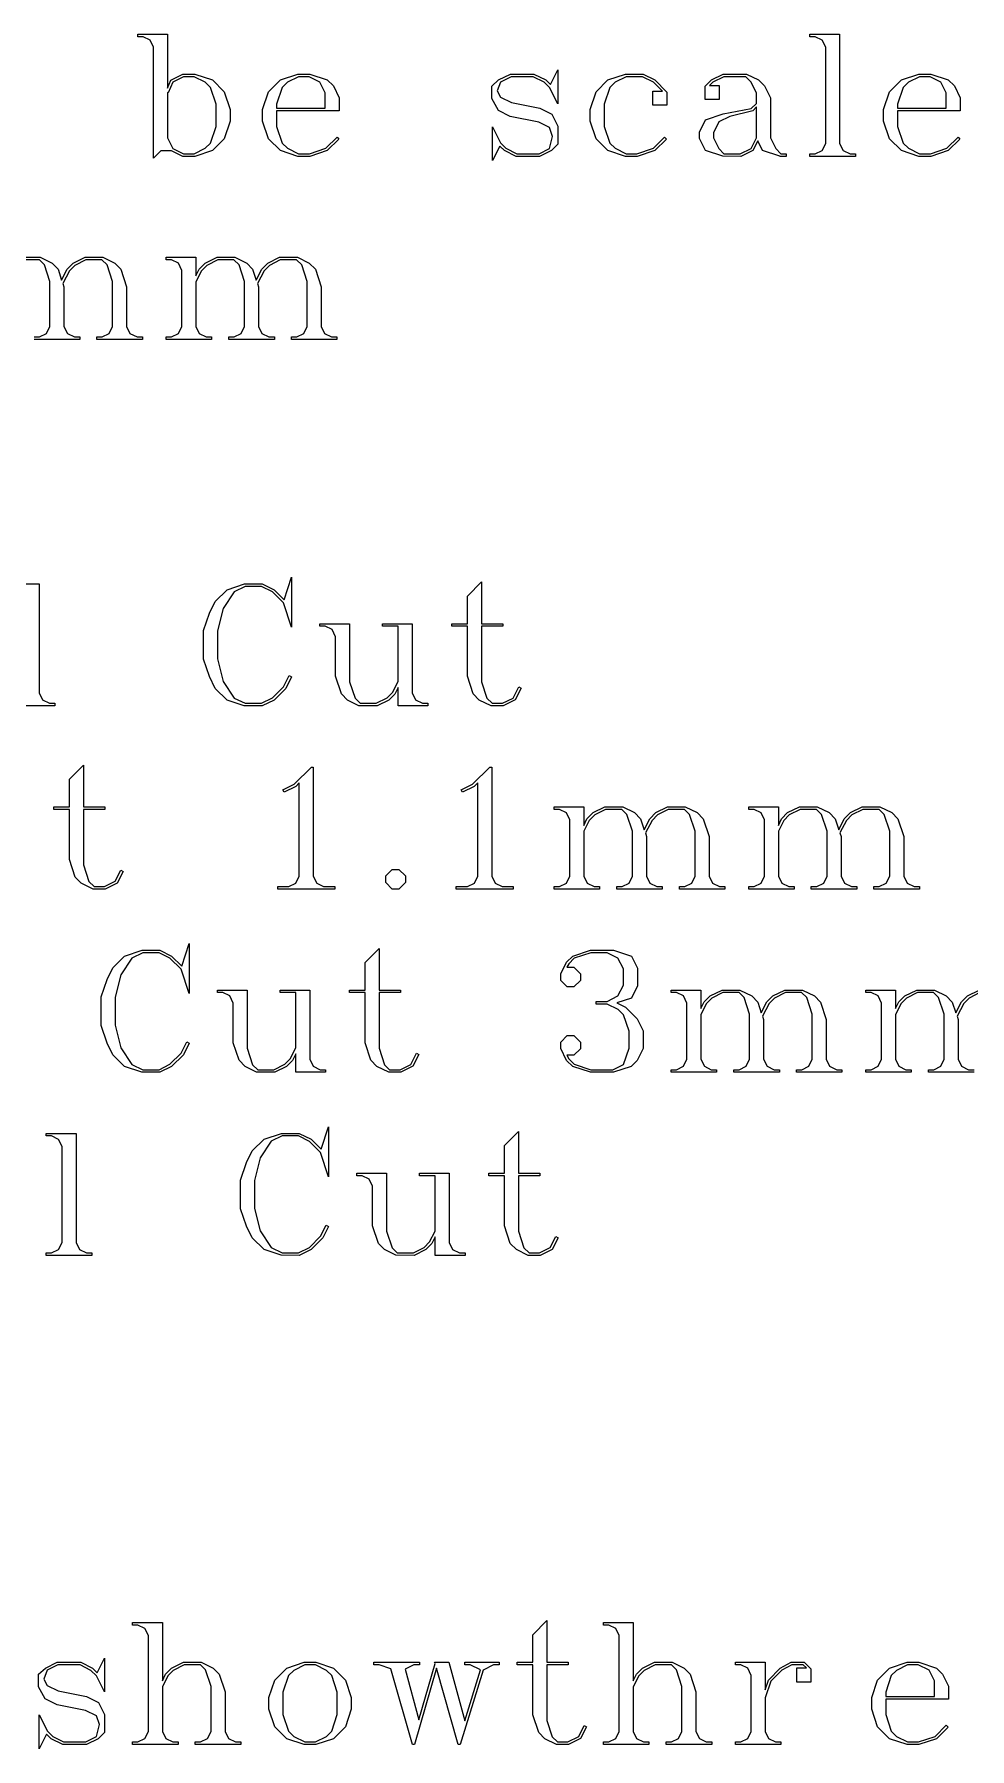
# Model space of a CAD drawing. Header units: millimetres. Extents: x 28 to 1015, y -391 to 146.
# Drawn here: x 519.3 to 634.2, y -387 to -176.4 of the extents above; entities that cross this region are included whole.
import ezdxf

# ---------------------------------------------------------------- set-up
doc = ezdxf.new("R2010")
doc.units = ezdxf.units.MM
for name, color, linetype in [('External Cut', 1, 'Continuous'), ('Internal Cut', 5, 'Continuous'), ('Kerf Pocket Cut 3mm', 6, 'Continuous'), ('Pocket Cut 1.1mm', 3, 'Continuous')]:
    doc.layers.add(name, color=color, linetype=linetype)

msp = doc.modelspace()

# ---------------------------------------------------------------- linework, layer by layer
at = {"flags": 128}
for points in [[(543.379389, -187.049701), (542.657672, -189.205098), (541.204486, -190.658283), (539.04909, -191.38), (537.586151, -191.38), (536.191482, -190.677789), (534.894343, -190.677789), (533.967815, -191.594564), (533.967815, -177.97948), (533.54844, -177.121222), (532.690182, -176.701847), (532.036736, -176.701847), (532.036736, -176.38), (535.68433, -176.38), (535.68433, -182.992484), (536.104163, -182.007438), (537.578836, -181.275969), (539.043604, -181.275969), (541.201743, -181.987932), (542.656758, -183.450871), (543.379389, -185.606268), (543.379389, -187.049701)], [(620.154421, -191.38), (614.575748, -191.38), (614.575748, -191.058153), (615.229194, -191.058153), (616.087451, -190.638778), (616.506827, -189.78052), (616.506827, -177.97948), (616.087451, -177.121222), (615.229194, -176.701847), (614.575748, -176.701847), (614.575748, -176.38), (618.223342, -176.38), (618.223342, -189.78052), (618.642718, -190.638778), (619.500975, -191.058153), (620.154421, -191.058153), (620.154421, -191.38)], [(583.600455, -189.878049), (582.839727, -190.658283), (581.386541, -191.38), (578.509428, -191.38), (577.056242, -190.658283), (576.490572, -190.102367), (575.593303, -191.887152), (575.593303, -187.742159), (576.588101, -189.722003), (577.2513, -190.385202), (578.587451, -191.058153), (581.308518, -191.058153), (582.605657, -190.404707), (582.986021, -188.922263), (582.605657, -187.849441), (581.289012, -187.186242), (577.787711, -186.484031), (576.334525, -185.742809), (575.51528, -184.270117), (575.51528, -182.748661), (576.354031, -181.987932), (577.807217, -181.275969), (580.68433, -181.275969), (582.147269, -181.987932), (582.703186, -182.553602), (583.600455, -180.749311), (583.600455, -184.904057), (582.605657, -182.933966), (581.942458, -182.270767), (580.606307, -181.588062), (577.894993, -181.588062), (576.568596, -182.251261), (576.168726, -183.333836), (576.568596, -184.11407), (577.914499, -184.767516), (581.406047, -185.469727), (582.868986, -186.210949), (583.600455, -187.683641), (583.600455, -189.878049)], [(541.662874, -187.703147), (541.662874, -184.952822), (540.979102, -182.91446), (540.32459, -182.270767), (538.9764, -181.588062), (537.657622, -181.588062), (536.338843, -182.251261), (535.762506, -183.587412), (535.68433, -183.548401), (535.68433, -189.078309), (536.338843, -190.404707), (537.657622, -191.058153), (538.9764, -191.058153), (540.32459, -190.385202), (540.979102, -189.741508), (541.662874, -187.703147)], [(556.789662, -185.791573), (549.094603, -185.791573), (549.094603, -187.703147), (549.777308, -189.741508), (550.430754, -190.385202), (551.776658, -191.058153), (553.112809, -191.058153), (555.15117, -190.385202), (556.506827, -189.000286), (556.75065, -189.244109), (555.307217, -190.658283), (553.151821, -191.38), (551.708388, -191.38), (549.552991, -190.658283), (548.099805, -189.205098), (547.378088, -187.049701), (547.378088, -185.606268), (548.099805, -183.450871), (549.552991, -181.987932), (551.708388, -181.275969), (553.151821, -181.275969), (555.307217, -181.987932), (556.067945, -182.729155), (556.789662, -184.192094), (556.789662, -185.791573)], [(555.073147, -185.469727), (555.073147, -183.567906), (554.409948, -182.251261), (553.093303, -181.588062), (551.776658, -181.588062), (550.430754, -182.270767), (549.777308, -182.91446), (549.094603, -184.952822), (549.094603, -185.469727), (555.073147, -185.469727)], [(597.010728, -185.089363), (595.294213, -185.089363), (595.294213, -183.372848), (596.464564, -183.372848), (595.352731, -182.270767), (594.006827, -181.588062), (591.997724, -181.588062), (590.651821, -182.270767), (589.998375, -182.91446), (589.31567, -184.952822), (589.31567, -187.703147), (589.998375, -189.741508), (590.651821, -190.385202), (591.997724, -191.058153), (593.333875, -191.058153), (595.372237, -190.385202), (596.727893, -189.000286), (596.971717, -189.244109), (595.528283, -190.658283), (593.372887, -191.38), (591.929454, -191.38), (589.774057, -190.658283), (588.320871, -189.205098), (587.599155, -187.049701), (587.599155, -185.606268), (588.320871, -183.450871), (589.774057, -181.987932), (591.929454, -181.275969), (594.094603, -181.275969), (595.547789, -181.987932), (597.010728, -183.470377), (597.010728, -185.089363)], [(611.659623, -191.38), (610.898895, -191.38), (610.879389, -191.360494), (608.743498, -190.658283), (608.158322, -189.478179), (607.5829, -190.638778), (606.100455, -191.38), (603.886541, -191.360494), (601.75065, -190.658283), (601.009428, -189.166086), (601.009428, -188.385852), (601.75065, -186.883901), (603.925553, -186.162185), (607.378088, -185.489233), (608.002276, -184.865046), (608.002276, -183.567906), (607.319571, -182.231756), (606.705137, -181.588062), (604.003576, -181.588062), (602.667425, -182.270767), (602.248049, -182.670637), (603.428153, -182.670637), (603.428153, -184.387152), (601.711638, -184.387152), (601.711638, -182.768166), (602.472367, -181.987932), (603.925553, -181.275969), (606.802666, -181.275969), (608.255852, -181.987932), (608.997074, -182.729155), (609.718791, -184.192094), (609.718791, -189.078309), (610.401495, -190.424213), (611.01593, -191.058153), (611.659623, -191.058153), (611.659623, -191.38)], [(633.038036, -185.791573), (625.342978, -185.791573), (625.342978, -187.703147), (626.025683, -189.741508), (626.679129, -190.385202), (628.025033, -191.058153), (629.361183, -191.058153), (631.399545, -190.385202), (632.755202, -189.000286), (632.999025, -189.244109), (631.555592, -190.658283), (629.400195, -191.38), (627.956762, -191.38), (625.801365, -190.658283), (624.348179, -189.205098), (623.626463, -187.049701), (623.626463, -185.606268), (624.348179, -183.450871), (625.801365, -181.987932), (627.956762, -181.275969), (629.400195, -181.275969), (631.555592, -181.987932), (632.31632, -182.729155), (633.038036, -184.192094), (633.038036, -185.791573)], [(631.321521, -185.469727), (631.321521, -183.567906), (630.658322, -182.251261), (629.341678, -181.588062), (628.025033, -181.588062), (626.679129, -182.270767), (626.025683, -182.91446), (625.342978, -184.952822), (625.342978, -185.469727), (631.321521, -185.469727)], [(608.002276, -189.078309), (608.002276, -185.303927), (607.543888, -185.772068), (604.725293, -186.484031), (603.389142, -187.14723), (602.725943, -188.463875), (602.725943, -189.078309), (603.408648, -190.424213), (604.023082, -191.058153), (606.022432, -191.058153), (607.339077, -190.404707), (608.002276, -189.078309)], [(517.88204, -203.775969), (520.058314, -203.775969), (521.522168, -204.487932), (522.254094, -205.248661), (522.693281, -206.584811), (523.376443, -205.229155), (524.118122, -204.487932), (525.572222, -203.775969), (527.748496, -203.775969), (529.21235, -204.487932), (529.954029, -205.248661), (530.66645, -207.404057), (530.66645, -212.28052), (531.085826, -213.138778), (531.953836, -213.558153), (532.607282, -213.558153), (532.607282, -213.88)], [(519.323797, -213.558153), (519.986996, -213.558153), (520.845254, -213.138778), (521.264629, -212.28052), (521.264629, -206.750611), (520.580858, -204.71225), (519.965357, -204.088062), (517.962807, -204.088062)], [(532.607282, -213.88), (527.018856, -213.88), (527.018856, -213.558153), (527.672302, -213.558153), (528.530559, -213.138778), (528.949935, -212.28052), (528.949935, -206.750611), (528.276983, -204.71225), (527.652796, -204.088062), (525.653446, -204.088062), (524.317295, -204.770767), (523.663849, -205.433966), (522.844603, -206.984681), (522.981144, -207.404057), (522.981144, -212.28052), (523.40052, -213.138778), (524.258778, -213.558153), (524.921977, -213.558153), (524.921977, -213.88), (519.323797, -213.88)], [(556.501951, -213.88), (550.913524, -213.88), (550.913524, -213.558153), (551.56697, -213.558153), (552.425228, -213.138778), (552.844603, -212.28052), (552.844603, -206.750611), (552.171651, -204.71225), (551.547464, -204.088062), (549.548114, -204.088062), (548.211964, -204.770767), (547.558518, -205.433966), (546.739272, -206.984681), (546.875813, -207.404057), (546.875813, -212.28052), (547.295189, -213.138778), (548.153446, -213.558153), (548.816645, -213.558153), (548.816645, -213.88), (543.218466, -213.88), (543.218466, -213.558153), (543.881664, -213.558153), (544.739922, -213.138778), (545.159298, -212.28052), (545.159298, -206.750611), (544.475526, -204.71225), (543.860025, -204.088062), (541.857475, -204.088062), (540.519039, -204.770767), (539.854773, -205.433966), (539.180754, -206.770117), (539.180754, -212.28052), (539.60013, -213.138778), (540.458388, -213.558153), (541.111834, -213.558153), (541.111834, -213.88), (535.53316, -213.88), (535.53316, -213.558153), (536.186606, -213.558153), (537.044863, -213.138778), (537.464239, -212.28052), (537.464239, -205.375449), (537.044863, -204.507438), (536.186606, -204.088062), (535.53316, -204.088062), (535.53316, -203.775969), (539.180754, -203.775969), (539.180754, -206.048401), (539.571176, -205.229155), (540.312856, -204.487932), (541.776709, -203.775969), (543.952983, -203.775969), (545.416836, -204.487932), (546.148763, -205.248661), (546.587949, -206.584811), (547.271111, -205.229155), (548.012791, -204.487932), (549.466891, -203.775969), (551.643165, -203.775969), (553.107018, -204.487932), (553.848698, -205.248661), (554.561118, -207.404057), (554.561118, -212.28052), (554.980494, -213.138778), (555.848505, -213.558153), (556.501951, -213.558153), (556.501951, -213.88)], [(544.70091, -386.456437), (539.102731, -386.456437), (539.102731, -386.13459), (539.76593, -386.13459), (540.624187, -385.715215), (541.043563, -384.856957), (541.043563, -379.327048), (540.359792, -377.288687), (539.74429, -376.664499), (537.74174, -376.664499), (536.403304, -377.347204), (535.739038, -378.010403), (535.06502, -379.346554), (535.06502, -384.856957), (535.484395, -385.715215), (536.342653, -386.13459), (536.996099, -386.13459), (536.996099, -386.456437), (531.417425, -386.456437), (531.417425, -386.13459), (532.070871, -386.13459), (532.929129, -385.715215), (533.348505, -384.856957), (533.348505, -373.055917), (532.929129, -372.197659), (532.070871, -371.778283), (531.417425, -371.778283), (531.417425, -371.456437), (535.06502, -371.456437), (535.06502, -378.624837), (535.455594, -377.805592), (536.19773, -377.064369), (537.66265, -376.352406), (539.840296, -376.352406), (541.305063, -377.064369), (542.037447, -377.825098), (542.760078, -379.980494), (542.760078, -384.856957), (543.179454, -385.715215), (544.037711, -386.13459), (544.70091, -386.13459), (544.70091, -386.456437)], [(587.135891, -384.281534), (586.423927, -385.715215), (584.941482, -386.456437), (583.459038, -386.456437), (582.007376, -385.73472), (581.270268, -384.973992), (580.552666, -382.818596), (580.552666, -376.664499), (578.621586, -376.664499), (578.621586, -376.352406), (580.552666, -376.352406), (580.552666, -372.958388), (582.269181, -371.23212), (582.269181, -376.352406), (584.902471, -376.352406), (584.902471, -376.664499), (582.269181, -376.664499), (582.269181, -383.481795), (582.942133, -385.520156), (583.56632, -386.13459), (584.863459, -386.13459), (586.180104, -385.481144), (586.862809, -384.115735), (587.135891, -384.281534)], [(602.516255, -386.456437), (596.918075, -386.456437), (596.918075, -386.13459), (597.581274, -386.13459), (598.439532, -385.715215), (598.858908, -384.856957), (598.858908, -379.327048), (598.175136, -377.288687), (597.559635, -376.664499), (595.557085, -376.664499), (594.218648, -377.347204), (593.554383, -378.010403), (592.880364, -379.346554), (592.880364, -384.856957), (593.29974, -385.715215), (594.157997, -386.13459), (594.811443, -386.13459), (594.811443, -386.456437), (589.23277, -386.456437), (589.23277, -386.13459), (589.886216, -386.13459), (590.744473, -385.715215), (591.163849, -384.856957), (591.163849, -373.055917), (590.744473, -372.197659), (589.886216, -371.778283), (589.23277, -371.778283), (589.23277, -371.456437), (592.880364, -371.456437), (592.880364, -378.624837), (593.270938, -377.805592), (594.013075, -377.064369), (595.477995, -376.352406), (597.65564, -376.352406), (599.120408, -377.064369), (599.852792, -377.825098), (600.575423, -379.980494), (600.575423, -384.856957), (600.994798, -385.715215), (601.853056, -386.13459), (602.516255, -386.13459), (602.516255, -386.456437)], [(527.955137, -384.954486), (527.194408, -385.73472), (525.741222, -386.456437), (522.864109, -386.456437), (521.410923, -385.73472), (520.845254, -385.178804), (519.947984, -386.963589), (519.947984, -382.818596), (520.942783, -384.79844), (521.605982, -385.461638), (522.942133, -386.13459), (525.663199, -386.13459), (526.960338, -385.481144), (527.340702, -383.9987), (526.960338, -382.925878), (525.643693, -382.262679), (522.142393, -381.560468), (520.689207, -380.819246), (519.869961, -379.346554), (519.869961, -377.825098), (520.708713, -377.064369), (522.161899, -376.352406), (525.039012, -376.352406), (526.501951, -377.064369), (527.057867, -377.630039), (527.955137, -375.825748), (527.955137, -379.980494), (526.960338, -378.010403), (526.297139, -377.347204), (524.960988, -376.664499), (522.249675, -376.664499), (520.923277, -377.327698), (520.523407, -378.410273), (520.923277, -379.190507), (522.269181, -379.843953), (525.760728, -380.546164), (527.223667, -381.287386), (527.955137, -382.760078), (527.955137, -384.954486)], [(558.257477, -382.126138), (557.545514, -384.281534), (556.082575, -385.73472), (553.927178, -386.456437), (552.483745, -386.456437), (550.328349, -385.73472), (548.875163, -384.281534), (548.153446, -382.126138), (548.153446, -380.682705), (548.875163, -378.527308), (550.328349, -377.064369), (552.483745, -376.352406), (553.927178, -376.352406), (556.082575, -377.064369), (557.545514, -378.527308), (558.257477, -380.682705), (558.257477, -382.126138)], [(556.540962, -382.779584), (556.540962, -380.029259), (555.86801, -377.990897), (555.204811, -377.347204), (553.868661, -376.664499), (552.552016, -376.664499), (551.206112, -377.347204), (550.552666, -377.990897), (549.869961, -380.029259), (549.869961, -382.779584), (550.552666, -384.817945), (551.206112, -385.461638), (552.552016, -386.13459), (553.868661, -386.13459), (555.204811, -385.461638), (555.86801, -384.817945), (556.540962, -382.779584)], [(576.397919, -376.664499), (575.73472, -376.664499), (574.437581, -377.327698), (571.628739, -386.456437), (571.394668, -386.456437), (568.712614, -377.083875), (566.030559, -386.456437), (565.796489, -386.456437), (563.13394, -377.152146), (561.70026, -376.664499), (561.017555, -376.664499), (561.017555, -376.352406), (566.615735, -376.352406), (566.615735, -376.664499), (565.952536, -376.664499), (564.869961, -377.210663), (566.56697, -383.423277), (568.546814, -376.508453), (568.488296, -376.352406), (570.224317, -376.352406), (572.184655, -383.540312), (574.105982, -377.288687), (572.86736, -376.664499), (572.204161, -376.664499), (572.204161, -376.352406), (576.397919, -376.352406), (576.397919, -376.664499)], [(614.678153, -378.771131), (612.961638, -378.771131), (612.961638, -377.044863), (614.141743, -377.044863), (613.761378, -376.664499), (612.355433, -376.664499), (611.113764, -377.327698), (609.754602, -378.683355), (609.079974, -380.721717), (609.079974, -384.856957), (609.49935, -385.715215), (610.357607, -386.13459), (611.011053, -386.13459), (611.011053, -386.456437), (605.43238, -386.456437), (605.43238, -386.13459), (606.085826, -386.13459), (606.944083, -385.715215), (607.363459, -384.856957), (607.363459, -377.951886), (606.944083, -377.083875), (606.085826, -376.664499), (605.43238, -376.664499), (605.43238, -376.352406), (609.079974, -376.352406), (609.079974, -379.726918), (609.470701, -378.527308), (610.916724, -377.083875), (612.274819, -376.352406), (613.877042, -376.352406), (614.678153, -377.152146), (614.678153, -378.771131)], [(631.579974, -380.86801), (623.884915, -380.86801), (623.884915, -382.779584), (624.56762, -384.817945), (625.221066, -385.461638), (626.56697, -386.13459), (627.903121, -386.13459), (629.941482, -385.461638), (631.297139, -384.076723), (631.540962, -384.320546), (630.097529, -385.73472), (627.942133, -386.456437), (626.4987, -386.456437), (624.343303, -385.73472), (622.890117, -384.281534), (622.168401, -382.126138), (622.168401, -380.682705), (622.890117, -378.527308), (624.343303, -377.064369), (626.4987, -376.352406), (627.942133, -376.352406), (630.097529, -377.064369), (630.858257, -377.805592), (631.579974, -379.268531), (631.579974, -380.86801)], [(629.863459, -380.546164), (629.863459, -378.644343), (629.20026, -377.327698), (627.883615, -376.664499), (626.56697, -376.664499), (625.221066, -377.347204), (624.56762, -377.990897), (623.884915, -380.029259), (623.884915, -380.546164), (629.863459, -380.546164)]]:
    msp.add_lwpolyline(points, dxfattribs=at)
at = {"layer": 'External Cut', "flags": 128}
for points in [[(526.394668, -326.38), (520.815995, -326.38), (520.815995, -326.058153), (521.469441, -326.058153), (522.327698, -325.638778), (522.747074, -324.78052), (522.747074, -312.97948), (522.327698, -312.121222), (521.469441, -311.701847), (520.815995, -311.701847), (520.815995, -311.38), (524.463589, -311.38), (524.463589, -324.78052), (524.882965, -325.638778), (525.741222, -326.058153), (526.394668, -326.058153), (526.394668, -326.38)], [(555.477893, -316.71485), (554.483095, -313.720702), (553.117685, -312.374798), (551.781534, -311.701847), (549.762679, -311.701847), (548.426528, -312.355293), (547.070871, -314.393654), (546.388166, -317.153732), (546.388166, -320.606268), (547.070871, -323.366346), (548.426528, -325.404707), (549.762679, -326.058153), (551.781534, -326.058153), (553.117685, -325.385202), (554.483095, -324.019792), (555.175553, -322.644629), (555.458388, -322.800676), (554.756177, -324.224603), (553.322497, -325.658283), (551.859558, -326.38), (549.66515, -326.360494), (547.548765, -325.658283), (546.085826, -324.224603), (545.393368, -322.78117), (544.671651, -320.64528), (544.671651, -317.11472), (545.393368, -314.97883), (546.085826, -313.535397), (547.548765, -312.101717), (549.684655, -311.38), (551.859558, -311.38), (553.322497, -312.101717), (554.561118, -313.340338), (555.477893, -310.560754), (555.477893, -316.71485)], [(583.654096, -324.205098), (582.942133, -325.638778), (581.459688, -326.38), (579.977243, -326.38), (578.525581, -325.658283), (577.788473, -324.897555), (577.070871, -322.742159), (577.070871, -316.588062), (575.139792, -316.588062), (575.139792, -316.275969), (577.070871, -316.275969), (577.070871, -312.881951), (578.787386, -311.155683), (578.787386, -316.275969), (581.420676, -316.275969), (581.420676, -316.588062), (578.787386, -316.588062), (578.787386, -323.405358), (579.460338, -325.443719), (580.084525, -326.058153), (581.381664, -326.058153), (582.698309, -325.404707), (583.381014, -324.039298), (583.654096, -324.205098)], [(572.223667, -326.38), (568.56632, -326.38), (568.56632, -324.107568), (568.16645, -324.917061), (567.425228, -325.658283), (565.972042, -326.38), (563.728869, -326.360494), (562.3342, -325.658283), (561.592978, -324.897555), (560.871261, -322.742159), (560.871261, -317.875449), (560.451886, -317.007438), (559.593628, -316.588062), (558.940182, -316.588062), (558.940182, -316.275969), (562.587776, -316.275969), (562.587776, -323.405358), (563.261795, -325.443719), (563.887049, -326.058153), (565.879846, -326.058153), (567.228036, -325.385202), (567.882548, -324.722003), (568.56632, -323.385852), (568.56632, -316.588062), (566.625488, -316.588062), (566.625488, -316.275969), (570.282835, -316.275969), (570.282835, -324.78052), (570.702211, -325.638778), (571.560468, -326.058153), (572.223667, -326.058153), (572.223667, -326.38)]]:
    msp.add_lwpolyline(points, dxfattribs=at)
at = {"layer": 'Internal Cut', "flags": 128}
for points in [[(521.849805, -258.88), (516.271131, -258.88), (516.271131, -258.558153), (516.924577, -258.558153), (517.782835, -258.138778), (518.202211, -257.28052), (518.202211, -245.47948), (517.782835, -244.621222), (516.924577, -244.201847), (516.271131, -244.201847), (516.271131, -243.88), (519.918726, -243.88), (519.918726, -257.28052), (520.338101, -258.138778), (521.196359, -258.558153), (521.849805, -258.558153), (521.849805, -258.88)], [(550.93303, -249.21485), (549.938231, -246.220702), (548.572822, -244.874798), (547.236671, -244.201847), (545.217815, -244.201847), (543.881664, -244.855293), (542.526008, -246.893654), (541.843303, -249.653732), (541.843303, -253.106268), (542.526008, -255.866346), (543.881664, -257.904707), (545.217815, -258.558153), (547.236671, -258.558153), (548.572822, -257.885202), (549.938231, -256.519792), (550.630689, -255.144629), (550.913524, -255.300676), (550.211313, -256.724603), (548.777633, -258.158283), (547.314694, -258.88), (545.120286, -258.860494), (543.003901, -258.158283), (541.540962, -256.724603), (540.848505, -255.28117), (540.126788, -253.14528), (540.126788, -249.61472), (540.848505, -247.47883), (541.540962, -246.035397), (543.003901, -244.601717), (545.139792, -243.88), (547.314694, -243.88), (548.777633, -244.601717), (550.016255, -245.840338), (550.93303, -243.060754), (550.93303, -249.21485)], [(579.109233, -256.705098), (578.397269, -258.138778), (576.914824, -258.88), (575.43238, -258.88), (573.980718, -258.158283), (573.24361, -257.397555), (572.526008, -255.242159), (572.526008, -249.088062), (570.594928, -249.088062), (570.594928, -248.775969), (572.526008, -248.775969), (572.526008, -245.381951), (574.242523, -243.655683), (574.242523, -248.775969), (576.875813, -248.775969), (576.875813, -249.088062), (574.242523, -249.088062), (574.242523, -255.905358), (574.915475, -257.943719), (575.539662, -258.558153), (576.836801, -258.558153), (578.153446, -257.904707), (578.836151, -256.539298), (579.109233, -256.705098)], [(567.678804, -258.88), (564.021456, -258.88), (564.021456, -256.607568), (563.621586, -257.417061), (562.880364, -258.158283), (561.427178, -258.88), (559.184005, -258.860494), (557.789337, -258.158283), (557.048114, -257.397555), (556.326398, -255.242159), (556.326398, -250.375449), (555.907022, -249.507438), (555.048765, -249.088062), (554.395319, -249.088062), (554.395319, -248.775969), (558.042913, -248.775969), (558.042913, -255.905358), (558.716931, -257.943719), (559.342185, -258.558153), (561.334983, -258.558153), (562.683172, -257.885202), (563.337685, -257.222003), (564.021456, -255.885852), (564.021456, -249.088062), (562.080624, -249.088062), (562.080624, -248.775969), (565.737971, -248.775969), (565.737971, -257.28052), (566.157347, -258.138778), (567.015605, -258.558153), (567.678804, -258.558153), (567.678804, -258.88)]]:
    msp.add_lwpolyline(points, dxfattribs=at)
at = {"layer": 'Kerf Pocket Cut 3mm', "flags": 128}
for points in [[(538.361508, -294.21485), (537.36671, -291.220702), (536.0013, -289.874798), (534.66515, -289.201847), (532.646294, -289.201847), (531.310143, -289.855293), (529.954486, -291.893654), (529.271782, -294.653732), (529.271782, -298.106268), (529.954486, -300.866346), (531.310143, -302.904707), (532.646294, -303.558153), (534.66515, -303.558153), (536.0013, -302.885202), (537.36671, -301.519792), (538.059168, -300.144629), (538.342003, -300.300676), (537.639792, -301.724603), (536.206112, -303.158283), (534.743173, -303.88), (532.548765, -303.860494), (530.43238, -303.158283), (528.969441, -301.724603), (528.276983, -300.28117), (527.555267, -298.14528), (527.555267, -294.61472), (528.276983, -292.47883), (528.969441, -291.035397), (530.43238, -289.601717), (532.56827, -288.88), (534.743173, -288.88), (536.206112, -289.601717), (537.444733, -290.840338), (538.361508, -288.060754), (538.361508, -294.21485)], [(566.537711, -301.705098), (565.825748, -303.138778), (564.343303, -303.88), (562.860858, -303.88), (561.409196, -303.158283), (560.672088, -302.397555), (559.954486, -300.242159), (559.954486, -294.088062), (558.023407, -294.088062), (558.023407, -293.775969), (559.954486, -293.775969), (559.954486, -290.381951), (561.671001, -288.655683), (561.671001, -293.775969), (564.304291, -293.775969), (564.304291, -294.088062), (561.671001, -294.088062), (561.671001, -300.905358), (562.343953, -302.943719), (562.96814, -303.558153), (564.26528, -303.558153), (565.581925, -302.904707), (566.264629, -301.539298), (566.537711, -301.705098)], [(594.079974, -300.963875), (593.36801, -302.417061), (592.607282, -303.158283), (590.451886, -303.88), (587.613784, -303.88), (585.458388, -303.158283), (584.697659, -302.417061), (583.975943, -300.963875), (583.975943, -300.164135), (584.775683, -299.364395), (585.594928, -299.364395), (586.394668, -300.164135), (586.394668, -300.983381), (585.594928, -301.783121), (584.736671, -301.783121), (584.970741, -302.222003), (585.614434, -302.885202), (587.652796, -303.558153), (590.383615, -303.558153), (591.690507, -302.904707), (592.363459, -300.905358), (592.363459, -298.84749), (591.690507, -296.809129), (591.027308, -296.165436), (589.691157, -295.492484), (588.335501, -295.492484), (588.335501, -295.170637), (589.691157, -295.170637), (591.007802, -294.507438), (591.671001, -293.190793), (591.671001, -291.171938), (591.007802, -289.855293), (589.691157, -289.201847), (587.652796, -289.201847), (585.614434, -289.874798), (584.970741, -290.537997), (584.736671, -290.976879), (585.594928, -290.976879), (586.394668, -291.776619), (586.394668, -292.595865), (585.594928, -293.395605), (584.775683, -293.395605), (583.975943, -292.595865), (583.975943, -291.796125), (584.697659, -290.333186), (585.458388, -289.601717), (587.613784, -288.88), (590.451886, -288.88), (592.646294, -289.601717), (593.387516, -291.093914), (593.387516, -293.27857), (592.646294, -294.770767), (590.851756, -295.355943), (591.924577, -295.892354), (593.36801, -297.326034), (594.079974, -298.788973), (594.079974, -300.963875)], [(555.107282, -303.88), (551.449935, -303.88), (551.449935, -301.607568), (551.050065, -302.417061), (550.308843, -303.158283), (548.855657, -303.88), (546.612484, -303.860494), (545.217815, -303.158283), (544.476593, -302.397555), (543.754876, -300.242159), (543.754876, -295.375449), (543.335501, -294.507438), (542.477243, -294.088062), (541.823797, -294.088062), (541.823797, -293.775969), (545.471391, -293.775969), (545.471391, -300.905358), (546.14541, -302.943719), (546.770664, -303.558153), (548.763461, -303.558153), (550.111651, -302.885202), (550.766163, -302.222003), (551.449935, -300.885852), (551.449935, -294.088062), (549.509103, -294.088062), (549.509103, -293.775969), (553.16645, -293.775969), (553.16645, -302.28052), (553.585826, -303.138778), (554.444083, -303.558153), (555.107282, -303.558153), (555.107282, -303.88)], [(618.511053, -303.88), (612.922627, -303.88), (612.922627, -303.558153), (613.576073, -303.558153), (614.43433, -303.138778), (614.853706, -302.28052), (614.853706, -296.750611), (614.180754, -294.71225), (613.556567, -294.088062), (611.557217, -294.088062), (610.221066, -294.770767), (609.56762, -295.433966), (608.748375, -296.984681), (608.884915, -297.404057), (608.884915, -302.28052), (609.304291, -303.138778), (610.162549, -303.558153), (610.825748, -303.558153), (610.825748, -303.88), (605.227568, -303.88), (605.227568, -303.558153), (605.890767, -303.558153), (606.749025, -303.138778), (607.168401, -302.28052), (607.168401, -296.750611), (606.484629, -294.71225), (605.869128, -294.088062), (603.866578, -294.088062), (602.528141, -294.770767), (601.863876, -295.433966), (601.189857, -296.770117), (601.189857, -302.28052), (601.609233, -303.138778), (602.46749, -303.558153), (603.120936, -303.558153), (603.120936, -303.88), (597.542263, -303.88), (597.542263, -303.558153), (598.195709, -303.558153), (599.053966, -303.138778), (599.473342, -302.28052), (599.473342, -295.375449), (599.053966, -294.507438), (598.195709, -294.088062), (597.542263, -294.088062), (597.542263, -293.775969), (601.189857, -293.775969), (601.189857, -296.048401), (601.580279, -295.229155), (602.321958, -294.487932), (603.785812, -293.775969), (605.962086, -293.775969), (607.425939, -294.487932), (608.157865, -295.248661), (608.597052, -296.584811), (609.280214, -295.229155), (610.021893, -294.487932), (611.475994, -293.775969), (613.652268, -293.775969), (615.116121, -294.487932), (615.8578, -295.248661), (616.570221, -297.404057), (616.570221, -302.28052), (616.989597, -303.138778), (617.857607, -303.558153), (618.511053, -303.558153), (618.511053, -303.88)], [(634.720416, -303.88), (629.122237, -303.88), (629.122237, -303.558153), (629.785436, -303.558153), (630.643693, -303.138778), (631.063069, -302.28052), (631.063069, -296.750611), (630.379297, -294.71225), (629.763796, -294.088062), (627.761246, -294.088062), (626.42281, -294.770767), (625.758544, -295.433966), (625.084525, -296.770117), (625.084525, -302.28052), (625.503901, -303.138778), (626.362159, -303.558153), (627.015605, -303.558153), (627.015605, -303.88), (621.436931, -303.88), (621.436931, -303.558153), (622.090377, -303.558153), (622.948635, -303.138778), (623.36801, -302.28052), (623.36801, -295.375449), (622.948635, -294.507438), (622.090377, -294.088062), (621.436931, -294.088062), (621.436931, -293.775969), (625.084525, -293.775969), (625.084525, -296.048401), (625.474947, -295.229155), (626.216627, -294.487932), (627.68048, -293.775969), (629.856754, -293.775969), (631.320607, -294.487932), (632.052534, -295.248661), (632.49172, -296.584811), (633.174882, -295.229155), (633.916562, -294.487932), (635.370662, -293.775969)], [(635.451886, -294.088062), (634.115735, -294.770767), (633.462289, -295.433966), (632.643043, -296.984681), (632.779584, -297.404057), (632.779584, -302.28052), (633.19896, -303.138778), (634.057217, -303.558153), (634.720416, -303.558153)]]:
    msp.add_lwpolyline(points, dxfattribs=at)
at = {"layer": 'Pocket Cut 1.1mm', "flags": 128}
for points in [[(530.242198, -279.205098), (529.530234, -280.638778), (528.047789, -281.38), (526.565345, -281.38), (525.113683, -280.658283), (524.376575, -279.897555), (523.658973, -277.742159), (523.658973, -271.588062), (521.727893, -271.588062), (521.727893, -271.275969), (523.658973, -271.275969), (523.658973, -267.881951), (525.375488, -266.155683), (525.375488, -271.275969), (528.008778, -271.275969), (528.008778, -271.588062), (525.375488, -271.588062), (525.375488, -278.405358), (526.04844, -280.443719), (526.672627, -281.058153), (527.969766, -281.058153), (529.286411, -280.404707), (529.969116, -279.039298), (530.242198, -279.205098)], [(556.233745, -281.38), (549.240897, -281.38), (549.240897, -281.058153), (550.596554, -281.058153), (551.454811, -280.638778), (551.874187, -279.78052), (551.874187, -268.320832), (551.435306, -268.77922), (550.021131, -269.471678), (549.855332, -269.198596), (551.240247, -268.496385), (553.376138, -266.38), (553.590702, -266.38), (553.590702, -279.78052), (554.010078, -280.638778), (554.868336, -281.058153), (556.233745, -281.058153), (556.233745, -281.38)], [(578.14857, -281.38), (571.155722, -281.38), (571.155722, -281.058153), (572.511378, -281.058153), (573.369636, -280.638778), (573.789012, -279.78052), (573.789012, -268.320832), (573.35013, -268.77922), (571.935956, -269.471678), (571.770156, -269.198596), (573.155072, -268.496385), (575.290962, -266.38), (575.505527, -266.38), (575.505527, -279.78052), (575.924902, -280.638778), (576.78316, -281.058153), (578.14857, -281.058153), (578.14857, -281.38)], [(604.130364, -281.38), (598.541938, -281.38), (598.541938, -281.058153), (599.195384, -281.058153), (600.053641, -280.638778), (600.473017, -279.78052), (600.473017, -274.250611), (599.800065, -272.21225), (599.175878, -271.588062), (597.176528, -271.588062), (595.840377, -272.270767), (595.186931, -272.933966), (594.367685, -274.484681), (594.504226, -274.904057), (594.504226, -279.78052), (594.923602, -280.638778), (595.78186, -281.058153), (596.445059, -281.058153), (596.445059, -281.38), (590.846879, -281.38), (590.846879, -281.058153), (591.510078, -281.058153), (592.368336, -280.638778), (592.787711, -279.78052), (592.787711, -274.250611), (592.10394, -272.21225), (591.488439, -271.588062), (589.485889, -271.588062), (588.147452, -272.270767), (587.483186, -272.933966), (586.809168, -274.270117), (586.809168, -279.78052), (587.228544, -280.638778), (588.086801, -281.058153), (588.740247, -281.058153), (588.740247, -281.38), (583.161573, -281.38), (583.161573, -281.058153), (583.81502, -281.058153), (584.673277, -280.638778), (585.092653, -279.78052), (585.092653, -272.875449), (584.673277, -272.007438), (583.81502, -271.588062), (583.161573, -271.588062), (583.161573, -271.275969), (586.809168, -271.275969), (586.809168, -273.548401), (587.19959, -272.729155), (587.941269, -271.987932), (589.405122, -271.275969), (591.581396, -271.275969), (593.04525, -271.987932), (593.777176, -272.748661), (594.216363, -274.084811), (594.899525, -272.729155), (595.641204, -271.987932), (597.095304, -271.275969), (599.271578, -271.275969), (600.735432, -271.987932), (601.477111, -272.748661), (602.189532, -274.904057), (602.189532, -279.78052), (602.608908, -280.638778), (603.476918, -281.058153), (604.130364, -281.058153), (604.130364, -281.38)], [(628.025033, -281.38), (622.436606, -281.38), (622.436606, -281.058153), (623.090052, -281.058153), (623.948309, -280.638778), (624.367685, -279.78052), (624.367685, -274.250611), (623.694733, -272.21225), (623.070546, -271.588062), (621.071196, -271.588062), (619.735046, -272.270767), (619.081599, -272.933966), (618.262354, -274.484681), (618.398895, -274.904057), (618.398895, -279.78052), (618.81827, -280.638778), (619.676528, -281.058153), (620.339727, -281.058153), (620.339727, -281.38), (614.741547, -281.38), (614.741547, -281.058153), (615.404746, -281.058153), (616.263004, -280.638778), (616.68238, -279.78052), (616.68238, -274.250611), (615.998608, -272.21225), (615.383107, -271.588062), (613.380557, -271.588062), (612.04212, -272.270767), (611.377855, -272.933966), (610.703836, -274.270117), (610.703836, -279.78052), (611.123212, -280.638778), (611.981469, -281.058153), (612.634915, -281.058153), (612.634915, -281.38), (607.056242, -281.38), (607.056242, -281.058153), (607.709688, -281.058153), (608.567945, -280.638778), (608.987321, -279.78052), (608.987321, -272.875449), (608.567945, -272.007438), (607.709688, -271.588062), (607.056242, -271.588062), (607.056242, -271.275969), (610.703836, -271.275969), (610.703836, -273.548401), (611.094258, -272.729155), (611.835938, -271.987932), (613.299791, -271.275969), (615.476065, -271.275969), (616.939918, -271.987932), (617.671845, -272.748661), (618.111031, -274.084811), (618.794193, -272.729155), (619.535872, -271.987932), (620.989973, -271.275969), (623.166247, -271.275969), (624.6301, -271.987932), (625.37178, -272.748661), (626.0842, -274.904057), (626.0842, -279.78052), (626.503576, -280.638778), (627.371586, -281.058153), (628.025033, -281.058153), (628.025033, -281.38)], [(564.904096, -280.58026), (564.104356, -281.38), (563.285111, -281.38), (562.485371, -280.58026), (562.485371, -279.761014), (563.285111, -278.961274), (564.104356, -278.961274), (564.904096, -279.761014), (564.904096, -280.58026)]]:
    msp.add_lwpolyline(points, dxfattribs=at)

doc.saveas('drawing.dxf')
